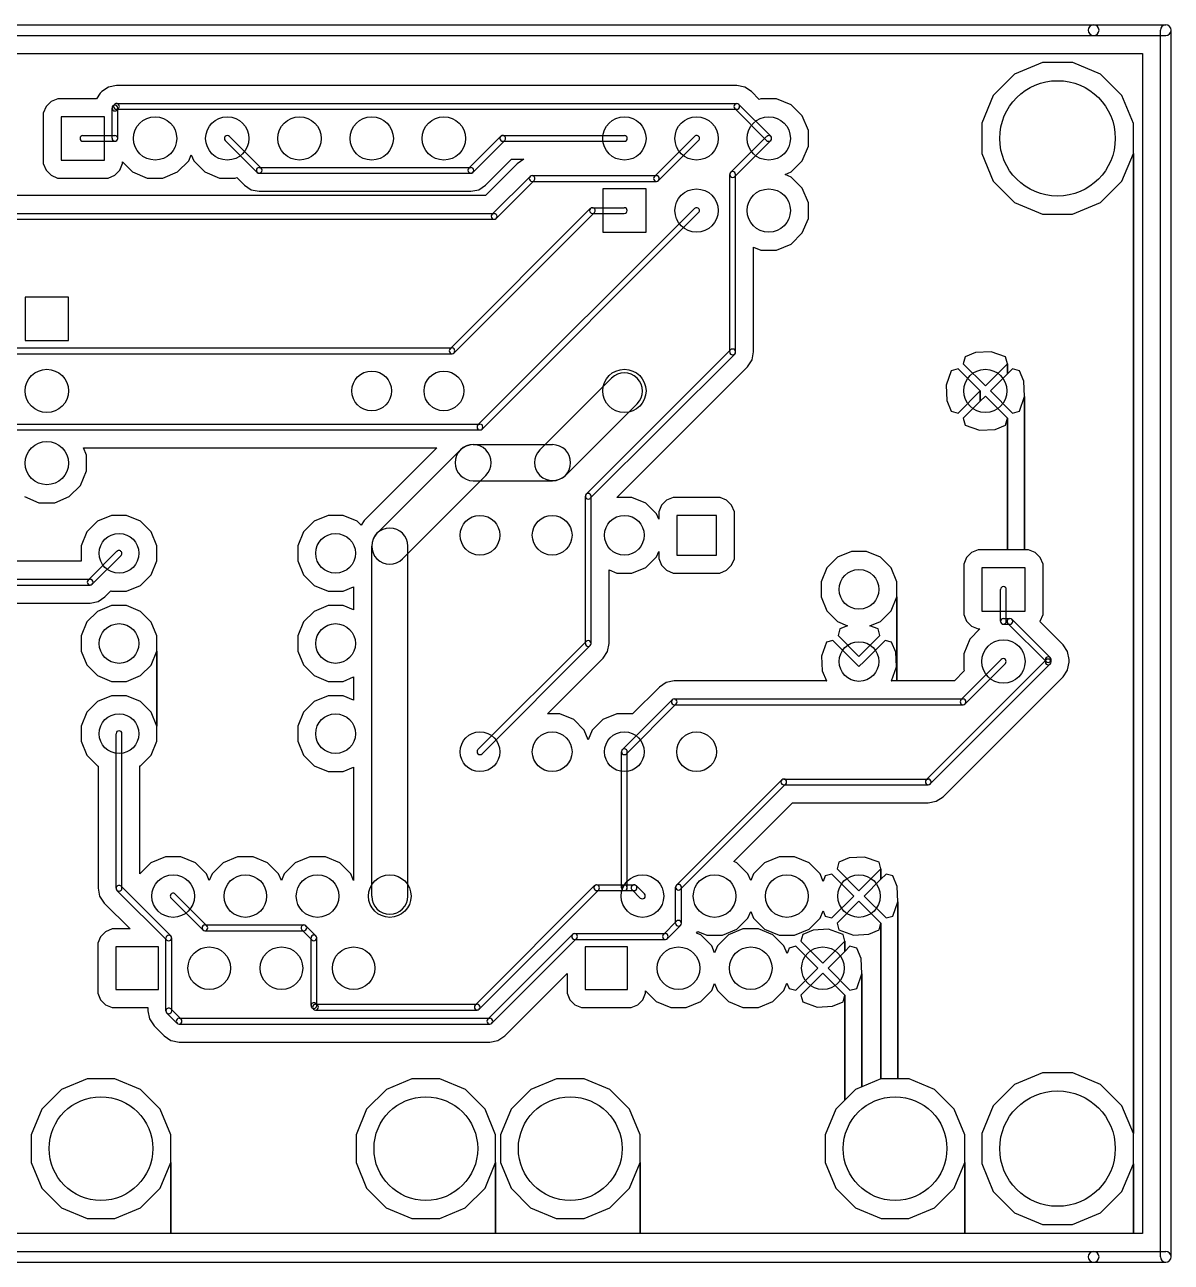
# Model space of a CAD drawing. Extents: x 9925 to 76075, y 35595 to 52745.
# Drawn here: x 60194 to 76075, y 35595 to 52745 of the extents above; entities that cross this region are included whole.
import ezdxf

# ---------------------------------------------------------------- set-up
doc = ezdxf.new("R2010")
doc.units = 0
doc.layers.add('BLACK', color=1, linetype='CONTINUOUS')

msp = doc.modelspace()

# ---------------------------------------------------------------- linework, layer by layer
at = {"layer": 'BLACK'}
for p, q in [((10000, 52745), (75000, 52745)), ((75000, 52745), (76000, 52745)), ((75925, 35670), (75925, 52670)), ((76075, 35670), (76075, 52670)), ((10000, 52595), (75000, 52595)), ((75000, 52595), (76000, 52595)), ((48235, 52345), (75000, 52345)), ((48235, 52345), (75000, 52345)), ((75000, 52345), (75675, 52345)), ((75000, 52345), (75675, 52345)), ((75675, 52345), (75675, 35995)), ((75675, 52345), (75675, 35995)), ((74292, 52220), (73906, 52060)), ((74292, 52220), (73906, 52060)), ((74710, 52220), (74292, 52220)), ((74710, 52220), (74292, 52220)), ((75095, 52060), (74710, 52220)), ((75095, 52060), (74710, 52220)), ((73906, 52060), (73610, 51765)), ((73906, 52060), (73610, 51765)), ((75390, 51764), (75095, 52060)), ((75390, 51764), (75095, 52060)), ((61238, 51796), (61186, 51719)), ((61238, 51796), (61186, 51719)), ((61260, 51818), (61238, 51796)), ((61260, 51818), (61238, 51796)), ((61354, 51881), (61260, 51818)), ((61354, 51881), (61260, 51818)), ((61465, 51903), (61354, 51881)), ((61465, 51903), (61354, 51881)), ((70057, 51903), (61465, 51903)), ((70057, 51903), (61465, 51903)), ((70168, 51881), (70057, 51903)), ((70168, 51881), (70057, 51903)), ((70262, 51818), (70168, 51881)), ((70262, 51818), (70168, 51881)), ((70369, 51711), (70262, 51818)), ((70369, 51711), (70262, 51818)), ((60559, 51681), (60489, 51611)), ((60559, 51681), (60489, 51611)), ((60651, 51719), (60559, 51681)), ((60651, 51719), (60559, 51681)), ((61186, 51719), (60651, 51719)), ((61186, 51719), (60651, 51719)), ((61415, 51620), (61436, 51641)), ((61465, 51653), (70057, 51653)), ((70085, 51642), (70528, 51199)), ((70391, 51719), (70369, 51711)), ((70391, 51719), (70369, 51711)), ((70609, 51719), (70391, 51719)), ((70609, 51719), (70391, 51719)), ((70811, 51635), (70609, 51719)), ((70811, 51635), (70609, 51719)), ((70965, 51481), (70811, 51635)), ((70965, 51481), (70811, 51635)), ((73610, 51765), (73450, 51380)), ((73610, 51765), (73450, 51380)), ((75550, 51378), (75390, 51764)), ((75550, 51378), (75390, 51764)), ((60489, 51611), (60451, 51520)), ((60489, 51611), (60451, 51520)), ((60451, 51520), (60451, 51421)), ((60451, 51520), (60451, 51421)), ((60700, 51470), (60700, 50870)), ((61300, 51470), (60700, 51470)), ((61300, 50870), (61300, 51470)), ((61403, 51171), (61403, 51591)), ((61465, 51573), (70057, 51573)), ((61472, 51563), (61493, 51584)), ((61483, 51171), (61483, 51591)), ((70028, 51585), (70471, 51142)), ((71049, 51279), (70965, 51481)), ((71049, 51279), (70965, 51481)), ((60451, 51421), (60451, 50821)), ((60451, 51421), (60451, 50821)), ((71049, 51061), (71049, 51279)), ((71049, 51061), (71049, 51279)), ((73450, 51380), (73450, 50962)), ((73450, 51380), (73450, 50962)), ((75550, 50960), (75550, 51378)), ((75550, 50960), (75550, 51378)), ((61000, 51210), (61442, 51210)), ((61000, 51130), (61442, 51130)), ((62971, 51142), (63414, 50699)), ((63028, 51199), (63471, 50756)), ((66344, 50756), (66787, 51199)), ((66401, 50699), (66844, 51142)), ((66816, 51210), (68500, 51210)), ((66816, 51130), (68500, 51130)), ((68916, 50642), (69472, 51198)), ((68972, 50586), (69528, 51142)), ((70471, 51198), (69972, 50699)), ((70528, 51141), (70029, 50642)), ((62465, 50859), (62500, 50944)), ((62465, 50859), (62500, 50944)), ((62500, 50944), (62535, 50859)), ((62500, 50944), (62535, 50859)), ((70965, 50859), (71049, 51061)), ((70965, 50859), (71049, 51061)), ((73450, 50962), (73610, 50576)), ((73450, 50962), (73610, 50576)), ((75390, 50575), (75550, 50960)), ((75390, 50575), (75550, 50960)), ((75550, 37378), (75550, 50960)), ((75550, 50960), (75550, 37378)), ((75550, 37378), (75550, 50960)), ((75550, 50960), (75550, 37378)), ((60451, 50821), (60489, 50729)), ((60451, 50821), (60489, 50729)), ((60700, 50870), (61300, 50870)), ((61511, 50729), (61549, 50820)), ((61511, 50729), (61549, 50820)), ((61549, 50820), (61549, 50845)), ((61549, 50845), (61689, 50705)), ((61549, 50820), (61549, 50845)), ((61549, 50845), (61689, 50705)), ((62311, 50705), (62465, 50859)), ((62311, 50705), (62465, 50859)), ((62535, 50859), (62689, 50705)), ((62535, 50859), (62689, 50705)), ((63443, 50767), (66373, 50767)), ((67017, 50819), (66577, 50379)), ((67017, 50819), (66577, 50379)), ((66578, 50522), (66936, 50880)), ((66578, 50522), (66936, 50880)), ((66936, 50880), (67108, 50880)), ((66936, 50880), (67108, 50880)), ((67108, 50880), (67017, 50819)), ((67108, 50880), (67017, 50819)), ((70811, 50705), (70965, 50859)), ((70811, 50705), (70965, 50859)), ((60489, 50729), (60559, 50659)), ((60489, 50729), (60559, 50659)), ((60559, 50659), (60650, 50621)), ((60559, 50659), (60650, 50621)), ((60650, 50621), (60749, 50621)), ((60650, 50621), (60749, 50621)), ((60749, 50621), (61349, 50621)), ((60749, 50621), (61349, 50621)), ((61349, 50621), (61441, 50659)), ((61349, 50621), (61441, 50659)), ((61441, 50659), (61511, 50729)), ((61441, 50659), (61511, 50729)), ((61689, 50705), (61891, 50621)), ((61689, 50705), (61891, 50621)), ((61891, 50621), (62109, 50621)), ((61891, 50621), (62109, 50621)), ((62109, 50621), (62311, 50705)), ((62109, 50621), (62311, 50705)), ((62689, 50705), (62891, 50621)), ((62689, 50705), (62891, 50621)), ((62891, 50621), (63109, 50621)), ((62891, 50621), (63109, 50621)), ((63109, 50621), (63130, 50630)), ((63109, 50621), (63130, 50630)), ((63130, 50630), (63238, 50522)), ((63130, 50630), (63238, 50522)), ((63443, 50687), (66373, 50687)), ((66668, 50118), (67193, 50643)), ((67222, 50654), (68944, 50654)), ((69960, 48210), (69960, 50670)), ((70040, 48210), (70040, 50670)), ((70726, 50670), (70811, 50705)), ((70726, 50670), (70811, 50705)), ((70811, 50635), (70726, 50670)), ((70811, 50635), (70726, 50670)), ((70965, 50481), (70811, 50635)), ((70965, 50481), (70811, 50635)), ((63238, 50522), (63332, 50459)), ((63238, 50522), (63332, 50459)), ((63332, 50459), (63443, 50437)), ((63332, 50459), (63443, 50437)), ((63443, 50437), (66373, 50437)), ((63443, 50437), (66373, 50437)), ((66373, 50437), (66484, 50459)), ((66373, 50437), (66484, 50459)), ((66484, 50459), (66578, 50522)), ((66484, 50459), (66578, 50522)), ((66725, 50061), (67250, 50586)), ((67222, 50574), (68944, 50574)), ((68200, 50470), (68200, 49870)), ((68800, 50470), (68200, 50470)), ((68800, 49870), (68800, 50470)), ((71049, 50279), (70965, 50481)), ((71049, 50279), (70965, 50481)), ((73610, 50576), (73905, 50280)), ((73610, 50576), (73905, 50280)), ((75094, 50280), (75390, 50575)), ((75094, 50280), (75390, 50575)), ((66577, 50379), (59447, 50379)), ((66577, 50379), (59447, 50379)), ((71049, 50061), (71049, 50279)), ((71049, 50061), (71049, 50279)), ((73905, 50280), (74290, 50120)), ((73905, 50280), (74290, 50120)), ((74708, 50120), (75094, 50280)), ((74708, 50120), (75094, 50280)), ((57419, 50129), (66697, 50129)), ((66085, 48255), (68028, 50198)), ((66142, 48198), (68085, 50141)), ((66472, 47199), (69471, 50198)), ((66529, 47142), (69528, 50141)), ((68057, 50210), (68499, 50210)), ((68057, 50130), (68499, 50130)), ((74290, 50120), (74708, 50120)), ((74290, 50120), (74708, 50120)), ((57419, 50049), (66697, 50049)), ((70965, 49859), (71049, 50061)), ((70965, 49859), (71049, 50061)), ((68200, 49870), (68800, 49870)), ((70811, 49705), (70965, 49859)), ((70811, 49705), (70965, 49859)), ((70290, 48210), (70290, 49663)), ((70290, 49663), (70391, 49621)), ((70290, 48210), (70290, 49663)), ((70290, 49663), (70391, 49621)), ((70391, 49621), (70609, 49621)), ((70391, 49621), (70609, 49621)), ((70609, 49621), (70811, 49705)), ((70609, 49621), (70811, 49705)), ((60800, 48970), (60200, 48970)), ((60200, 48970), (60200, 48370)), ((60800, 48370), (60800, 48970)), ((60200, 48370), (60800, 48370)), ((58966, 48266), (66112, 48266)), ((69972, 48238), (67972, 46238)), ((70268, 48099), (70290, 48210)), ((70268, 48099), (70290, 48210)), ((73366, 48202), (73219, 48142)), ((73366, 48202), (73219, 48142)), ((73579, 48213), (73366, 48202)), ((73579, 48213), (73366, 48202)), ((73781, 48142), (73579, 48213)), ((73781, 48142), (73579, 48213)), ((58966, 48186), (66112, 48186)), ((70028, 48182), (68028, 46182)), ((70205, 48005), (70268, 48099)), ((70205, 48005), (70268, 48099)), ((73219, 48142), (73192, 48048)), ((73219, 48142), (73192, 48048)), ((73192, 48048), (73500, 47741)), ((73192, 48048), (73500, 47741)), ((73500, 47741), (73808, 48048)), ((73500, 47741), (73808, 48048)), ((73808, 48048), (73781, 48142)), ((73808, 48048), (73781, 48142)), ((73808, 47908), (73808, 48048)), ((73808, 48048), (73808, 47908)), ((73808, 47908), (73808, 48048)), ((73808, 48048), (73808, 47908)), ((68394, 46195), (70205, 48005)), ((68394, 46195), (70205, 48005)), ((73028, 47951), (72957, 47749)), ((73028, 47951), (72957, 47749)), ((73122, 47978), (73028, 47951)), ((73122, 47978), (73028, 47951)), ((73429, 47670), (73122, 47978)), ((73429, 47670), (73122, 47978)), ((73808, 47908), (73571, 47670)), ((73808, 47908), (73571, 47670)), ((73878, 47978), (73808, 47908)), ((73878, 47978), (73808, 47908)), ((73972, 47951), (73878, 47978)), ((73972, 47951), (73878, 47978)), ((74032, 47804), (73972, 47951)), ((74032, 47804), (73972, 47951)), ((68323, 47846), (67330, 46853)), ((72957, 47749), (72968, 47536)), ((72957, 47749), (72968, 47536)), ((74043, 47591), (74032, 47804)), ((74043, 47591), (74032, 47804)), ((72968, 47536), (73028, 47389)), ((72968, 47536), (73028, 47389)), ((73122, 47362), (73429, 47670)), ((73122, 47362), (73429, 47670)), ((73429, 47529), (73192, 47292)), ((73429, 47529), (73192, 47292)), ((73429, 47529), (73429, 47670)), ((73429, 47670), (73429, 47529)), ((73429, 47529), (73429, 47670)), ((73429, 47670), (73429, 47529)), ((73500, 47599), (73429, 47529)), ((73500, 47599), (73429, 47529)), ((73808, 47292), (73500, 47599)), ((73808, 47292), (73500, 47599)), ((73571, 47670), (73878, 47362)), ((73571, 47670), (73878, 47362)), ((73972, 47389), (74043, 47591)), ((73972, 47389), (74043, 47591)), ((74043, 45469), (74043, 47591)), ((74043, 47591), (74043, 45469)), ((74043, 45469), (74043, 47591)), ((74043, 47591), (74043, 45469)), ((68676, 47493), (67683, 46500)), ((73028, 47389), (73122, 47362)), ((73028, 47389), (73122, 47362)), ((73878, 47362), (73972, 47389)), ((73878, 47362), (73972, 47389)), ((58910, 47210), (66500, 47210)), ((73192, 47292), (73219, 47198)), ((73192, 47292), (73219, 47198)), ((73219, 47198), (73421, 47127)), ((73219, 47198), (73421, 47127)), ((73634, 47138), (73781, 47198)), ((73634, 47138), (73781, 47198)), ((73781, 47198), (73808, 47292)), ((73781, 47198), (73808, 47292)), ((73808, 45469), (73808, 47292)), ((73808, 47292), (73808, 45469)), ((73808, 45469), (73808, 47292)), ((73808, 47292), (73808, 45469)), ((58910, 47130), (66500, 47130)), ((73421, 47127), (73634, 47138)), ((73421, 47127), (73634, 47138)), ((61049, 46779), (61007, 46880)), ((61007, 46880), (65902, 46880)), ((61049, 46779), (61007, 46880)), ((61007, 46880), (65902, 46880)), ((65902, 46880), (64896, 45874)), ((65902, 46880), (64896, 45874)), ((66229, 46852), (65074, 45697)), ((66406, 46926), (67506, 46926)), ((61049, 46561), (61049, 46779)), ((61049, 46561), (61049, 46779)), ((60965, 46359), (61049, 46561)), ((60965, 46359), (61049, 46561)), ((66582, 46499), (65427, 45344)), ((60811, 46205), (60965, 46359)), ((60811, 46205), (60965, 46359)), ((66406, 46426), (67506, 46426)), ((60189, 46205), (60391, 46121)), ((60189, 46205), (60391, 46121)), ((60609, 46121), (60811, 46205)), ((60609, 46121), (60811, 46205)), ((67960, 44170), (67960, 46210)), ((68040, 44170), (68040, 46210)), ((68396, 46195), (68394, 46195)), ((68396, 46195), (68394, 46195)), ((68605, 46195), (68396, 46195)), ((68605, 46195), (68396, 46195)), ((68798, 46115), (68605, 46195)), ((68798, 46115), (68605, 46195)), ((69084, 46156), (69014, 46086)), ((69084, 46156), (69014, 46086)), ((69176, 46194), (69084, 46156)), ((69176, 46194), (69084, 46156)), ((69726, 46194), (69176, 46194)), ((69726, 46194), (69176, 46194)), ((69825, 46194), (69726, 46194)), ((69825, 46194), (69726, 46194)), ((69916, 46156), (69825, 46194)), ((69916, 46156), (69825, 46194)), ((69986, 46086), (69916, 46156)), ((69986, 46086), (69916, 46156)), ((60391, 46121), (60609, 46121)), ((60391, 46121), (60609, 46121)), ((68945, 45967), (68798, 46115)), ((68945, 45967), (68798, 46115)), ((68976, 45893), (68945, 45967)), ((68976, 45893), (68945, 45967)), ((69014, 46086), (68976, 45995)), ((69014, 46086), (68976, 45995)), ((68976, 45995), (68976, 45896)), ((68976, 45995), (68976, 45896)), ((70024, 45994), (69986, 46086)), ((70024, 45994), (69986, 46086)), ((70024, 45444), (70024, 45994)), ((70024, 45444), (70024, 45994)), ((61203, 45865), (61055, 45718)), ((61203, 45865), (61055, 45718)), ((61396, 45945), (61203, 45865)), ((61396, 45945), (61203, 45865)), ((61605, 45945), (61396, 45945)), ((61605, 45945), (61396, 45945)), ((61798, 45865), (61605, 45945)), ((61798, 45865), (61605, 45945)), ((61945, 45717), (61798, 45865)), ((61945, 45717), (61798, 45865)), ((64203, 45865), (64055, 45718)), ((64203, 45865), (64055, 45718)), ((64396, 45945), (64203, 45865)), ((64396, 45945), (64203, 45865)), ((64605, 45945), (64396, 45945)), ((64605, 45945), (64396, 45945)), ((64798, 45865), (64605, 45945)), ((64798, 45865), (64605, 45945)), ((64853, 45810), (64798, 45865)), ((64853, 45810), (64798, 45865)), ((64896, 45874), (64853, 45810)), ((64896, 45874), (64853, 45810)), ((68976, 45896), (68976, 45893)), ((68976, 45896), (68976, 45893)), ((69775, 45945), (69225, 45945)), ((69225, 45945), (69225, 45395)), ((69775, 45395), (69775, 45945)), ((61055, 45718), (60975, 45525)), ((61055, 45718), (60975, 45525)), ((62025, 45524), (61945, 45717)), ((62025, 45524), (61945, 45717)), ((64055, 45718), (63975, 45525)), ((64055, 45718), (63975, 45525)), ((60975, 45525), (60975, 45316)), ((60975, 45525), (60975, 45316)), ((61072, 45049), (61471, 45448)), ((62025, 45315), (62025, 45524)), ((62025, 45315), (62025, 45524)), ((63975, 45525), (63975, 45316)), ((63975, 45525), (63975, 45316)), ((65000, 40670), (65000, 45520)), ((65500, 40670), (65500, 45520)), ((73401, 45469), (73309, 45431)), ((73401, 45469), (73309, 45431)), ((73808, 45469), (73401, 45469)), ((73808, 45469), (73401, 45469)), ((74001, 45469), (73808, 45469)), ((74001, 45469), (73808, 45469)), ((74043, 45469), (74001, 45469)), ((74043, 45469), (74001, 45469)), ((74100, 45469), (74043, 45469)), ((74100, 45469), (74043, 45469)), ((74191, 45431), (74100, 45469)), ((74191, 45431), (74100, 45469)), ((60977, 45310), (59573, 45310)), ((60977, 45310), (59573, 45310)), ((60975, 45316), (60977, 45310)), ((60975, 45316), (60977, 45310)), ((61129, 44992), (61528, 45391)), ((61945, 45122), (62025, 45315)), ((61945, 45122), (62025, 45315)), ((63975, 45316), (64055, 45123)), ((63975, 45316), (64055, 45123)), ((68797, 45225), (68945, 45372)), ((68797, 45225), (68945, 45372)), ((68945, 45372), (68976, 45447)), ((68945, 45372), (68976, 45447)), ((68976, 45447), (68976, 45346)), ((68976, 45447), (68976, 45346)), ((68976, 45346), (69014, 45254)), ((68976, 45346), (69014, 45254)), ((69225, 45395), (69775, 45395)), ((69986, 45254), (70024, 45345)), ((69986, 45254), (70024, 45345)), ((70024, 45345), (70024, 45444)), ((70024, 45345), (70024, 45444)), ((71453, 45365), (71305, 45218)), ((71453, 45365), (71305, 45218)), ((71646, 45445), (71453, 45365)), ((71646, 45445), (71453, 45365)), ((71855, 45445), (71646, 45445)), ((71855, 45445), (71646, 45445)), ((72048, 45365), (71855, 45445)), ((72048, 45365), (71855, 45445)), ((72195, 45217), (72048, 45365)), ((72195, 45217), (72048, 45365)), ((73239, 45361), (73201, 45270)), ((73239, 45361), (73201, 45270)), ((73309, 45431), (73239, 45361)), ((73309, 45431), (73239, 45361)), ((74261, 45361), (74191, 45431)), ((74261, 45361), (74191, 45431)), ((74299, 45269), (74261, 45361)), ((74299, 45269), (74261, 45361)), ((61797, 44975), (61945, 45122)), ((61797, 44975), (61945, 45122)), ((64055, 45123), (64202, 44975)), ((64055, 45123), (64202, 44975)), ((68290, 44170), (68290, 45189)), ((68290, 45189), (68395, 45145)), ((68290, 44170), (68290, 45189)), ((68290, 45189), (68395, 45145)), ((68395, 45145), (68604, 45145)), ((68395, 45145), (68604, 45145)), ((68604, 45145), (68797, 45225)), ((68604, 45145), (68797, 45225)), ((69014, 45254), (69084, 45184)), ((69014, 45254), (69084, 45184)), ((69084, 45184), (69175, 45146)), ((69084, 45184), (69175, 45146)), ((69175, 45146), (69274, 45146)), ((69175, 45146), (69274, 45146)), ((69274, 45146), (69824, 45146)), ((69274, 45146), (69824, 45146)), ((69824, 45146), (69916, 45184)), ((69824, 45146), (69916, 45184)), ((69916, 45184), (69986, 45254)), ((69916, 45184), (69986, 45254)), ((71305, 45218), (71225, 45025)), ((71305, 45218), (71225, 45025)), ((72275, 45024), (72195, 45217)), ((72275, 45024), (72195, 45217)), ((73201, 45270), (73201, 45171)), ((73201, 45270), (73201, 45171)), ((73201, 45171), (73201, 44571)), ((73201, 45171), (73201, 44571)), ((74050, 45220), (73450, 45220)), ((73450, 45220), (73450, 44620)), ((74050, 44620), (74050, 45220)), ((74299, 44669), (74299, 45269)), ((74299, 44669), (74299, 45269)), ((59454, 45060), (61100, 45060)), ((59454, 44980), (61100, 44980)), ((61604, 44895), (61797, 44975)), ((61604, 44895), (61797, 44975)), ((64202, 44975), (64395, 44895)), ((64202, 44975), (64395, 44895)), ((64604, 44895), (64750, 44956)), ((64604, 44895), (64750, 44956)), ((64750, 44956), (64750, 44635)), ((64750, 44956), (64750, 44635)), ((71225, 45025), (71225, 44816)), ((71225, 45025), (71225, 44816)), ((72275, 44815), (72275, 45024)), ((72275, 44815), (72275, 45024)), ((61211, 44752), (61305, 44815)), ((61211, 44752), (61305, 44815)), ((61305, 44815), (61388, 44898)), ((61305, 44815), (61388, 44898)), ((61388, 44898), (61395, 44895)), ((61388, 44898), (61395, 44895)), ((61395, 44895), (61604, 44895)), ((61395, 44895), (61604, 44895)), ((64395, 44895), (64604, 44895)), ((64395, 44895), (64604, 44895)), ((71225, 44816), (71305, 44623)), ((71225, 44816), (71305, 44623)), ((72195, 44622), (72275, 44815)), ((72195, 44622), (72275, 44815)), ((72275, 43651), (72275, 44815)), ((72275, 44815), (72275, 43651)), ((72275, 43651), (72275, 44815)), ((72275, 44815), (72275, 43651)), ((73710, 44478), (73710, 44920)), ((73790, 44478), (73790, 44920)), ((59744, 44730), (61100, 44730)), ((59744, 44730), (61100, 44730)), ((61203, 44615), (61055, 44468)), ((61203, 44615), (61055, 44468)), ((61100, 44730), (61211, 44752)), ((61100, 44730), (61211, 44752)), ((61396, 44695), (61203, 44615)), ((61396, 44695), (61203, 44615)), ((61605, 44695), (61396, 44695)), ((61605, 44695), (61396, 44695)), ((61798, 44615), (61605, 44695)), ((61798, 44615), (61605, 44695)), ((61945, 44467), (61798, 44615)), ((61945, 44467), (61798, 44615)), ((64203, 44615), (64055, 44468)), ((64203, 44615), (64055, 44468)), ((64396, 44695), (64203, 44615)), ((64396, 44695), (64203, 44615)), ((64605, 44695), (64396, 44695)), ((64605, 44695), (64396, 44695)), ((64750, 44635), (64605, 44695)), ((64750, 44635), (64605, 44695)), ((71305, 44623), (71452, 44475)), ((71305, 44623), (71452, 44475)), ((72047, 44475), (72195, 44622)), ((72047, 44475), (72195, 44622)), ((73450, 44620), (74050, 44620)), ((74299, 44570), (74299, 44669)), ((74299, 44570), (74299, 44669)), ((61055, 44468), (60975, 44275)), ((61055, 44468), (60975, 44275)), ((62025, 44274), (61945, 44467)), ((62025, 44274), (61945, 44467)), ((64055, 44468), (63975, 44275)), ((64055, 44468), (63975, 44275)), ((71452, 44475), (71592, 44417)), ((71452, 44475), (71592, 44417)), ((71898, 44414), (72047, 44475)), ((71898, 44414), (72047, 44475)), ((73201, 44571), (73239, 44479)), ((73201, 44571), (73239, 44479)), ((73239, 44479), (73309, 44409)), ((73239, 44479), (73309, 44409)), ((73750, 44517), (73840, 44517)), ((73750, 44437), (73840, 44437)), ((73813, 44449), (74343, 43919)), ((73869, 44505), (74399, 43975)), ((74255, 44473), (74261, 44479)), ((74255, 44473), (74261, 44479)), ((74576, 44152), (74255, 44473)), ((74576, 44152), (74255, 44473)), ((74261, 44479), (74299, 44570)), ((74261, 44479), (74299, 44570)), ((60975, 44275), (60975, 44066)), ((60975, 44275), (60975, 44066)), ((62025, 44065), (62025, 44274)), ((62025, 44065), (62025, 44274)), ((63975, 44275), (63975, 44066)), ((63975, 44275), (63975, 44066)), ((71483, 44372), (71460, 44281)), ((71483, 44372), (71460, 44281)), ((71460, 44281), (71750, 43991)), ((71460, 44281), (71750, 43991)), ((71592, 44417), (71483, 44372)), ((71592, 44417), (71483, 44372)), ((71750, 43991), (72040, 44281)), ((71750, 43991), (72040, 44281)), ((72017, 44372), (71898, 44414)), ((72017, 44372), (71898, 44414)), ((72040, 44281), (72017, 44372)), ((72040, 44281), (72017, 44372)), ((73425, 44371), (73285, 44231)), ((73425, 44371), (73285, 44231)), ((73309, 44409), (73400, 44371)), ((73309, 44409), (73400, 44371)), ((73400, 44371), (73425, 44371)), ((73400, 44371), (73425, 44371)), ((67971, 44198), (66472, 42699)), ((68028, 44141), (66529, 42642)), ((68268, 44059), (68290, 44170)), ((68268, 44059), (68290, 44170)), ((71298, 44187), (71231, 43994)), ((71298, 44187), (71231, 43994)), ((71389, 44210), (71298, 44187)), ((71389, 44210), (71298, 44187)), ((71644, 43955), (71389, 44210)), ((71644, 43955), (71389, 44210)), ((72111, 44210), (71856, 43955)), ((72111, 44210), (71856, 43955)), ((72202, 44187), (72111, 44210)), ((72202, 44187), (72111, 44210)), ((72258, 44050), (72202, 44187)), ((72258, 44050), (72202, 44187)), ((73285, 44231), (73201, 44029)), ((73285, 44231), (73201, 44029)), ((74577, 44151), (74576, 44152)), ((74577, 44151), (74576, 44152)), ((74639, 44058), (74577, 44151)), ((74639, 44058), (74577, 44151)), ((60975, 44066), (61055, 43873)), ((60975, 44066), (61055, 43873)), ((61945, 43872), (62025, 44065)), ((61945, 43872), (62025, 44065)), ((62025, 43024), (62025, 44065)), ((62025, 44065), (62025, 43024)), ((62025, 43024), (62025, 44065)), ((62025, 44065), (62025, 43024)), ((63975, 44066), (64055, 43873)), ((63975, 44066), (64055, 43873)), ((67435, 43195), (68205, 43965)), ((67435, 43195), (68205, 43965)), ((68205, 43965), (68268, 44059)), ((68205, 43965), (68268, 44059)), ((71231, 43994), (71242, 43790)), ((71231, 43994), (71242, 43790)), ((71679, 43920), (71644, 43955)), ((71679, 43920), (71644, 43955)), ((71750, 43849), (71679, 43920)), ((71750, 43849), (71679, 43920)), ((71821, 43920), (71750, 43849)), ((71821, 43920), (71750, 43849)), ((71856, 43955), (71821, 43920)), ((71856, 43955), (71821, 43920)), ((72269, 43846), (72258, 44050)), ((72269, 43846), (72258, 44050)), ((74343, 43942), (72681, 42280)), ((73721, 43949), (73162, 43390)), ((73201, 44029), (73201, 43811)), ((73201, 44029), (73201, 43811)), ((74332, 43914), (74332, 43946)), ((74412, 43914), (74412, 43946)), ((74640, 44057), (74639, 44058)), ((74640, 44057), (74639, 44058)), ((74661, 43947), (74640, 44057)), ((74661, 43947), (74640, 44057)), ((74640, 43803), (74661, 43913)), ((74640, 43803), (74661, 43913)), ((74662, 43946), (74661, 43947)), ((74662, 43946), (74661, 43947)), ((74661, 43913), (74662, 43914)), ((74661, 43913), (74662, 43914)), ((74662, 43914), (74662, 43946)), ((74662, 43914), (74662, 43946)), ((61055, 43873), (61202, 43725)), ((61055, 43873), (61202, 43725)), ((61797, 43725), (61945, 43872)), ((61797, 43725), (61945, 43872)), ((64055, 43873), (64202, 43725)), ((64055, 43873), (64202, 43725)), ((71242, 43790), (71298, 43653)), ((71242, 43790), (71298, 43653)), ((72202, 43653), (72269, 43846)), ((72202, 43653), (72269, 43846)), ((74399, 43886), (72737, 42224)), ((73209, 43790), (73071, 43651)), ((73209, 43790), (73071, 43651)), ((73201, 43811), (73209, 43790)), ((73201, 43811), (73209, 43790)), ((73778, 43892), (73219, 43333)), ((74577, 43709), (74639, 43802)), ((74577, 43709), (74639, 43802)), ((74639, 43802), (74640, 43803)), ((74639, 43802), (74640, 43803)), ((61202, 43725), (61395, 43645)), ((61202, 43725), (61395, 43645)), ((61395, 43645), (61604, 43645)), ((61395, 43645), (61604, 43645)), ((61604, 43645), (61797, 43725)), ((61604, 43645), (61797, 43725)), ((64202, 43725), (64395, 43645)), ((64202, 43725), (64395, 43645)), ((64395, 43645), (64604, 43645)), ((64395, 43645), (64604, 43645)), ((64604, 43645), (64750, 43706)), ((64604, 43645), (64750, 43706)), ((64750, 43706), (64750, 43385)), ((64750, 43706), (64750, 43385)), ((68986, 43566), (68612, 43193)), ((68986, 43566), (68612, 43193)), ((69080, 43629), (68986, 43566)), ((69080, 43629), (68986, 43566)), ((69191, 43651), (69080, 43629)), ((69191, 43651), (69080, 43629)), ((71305, 43651), (69191, 43651)), ((71305, 43651), (69191, 43651)), ((71298, 43653), (71305, 43651)), ((71298, 43653), (71305, 43651)), ((72194, 43651), (72202, 43653)), ((72194, 43651), (72202, 43653)), ((72275, 43651), (72194, 43651)), ((72275, 43651), (72194, 43651)), ((73071, 43651), (72275, 43651)), ((73071, 43651), (72275, 43651)), ((72914, 42046), (74576, 43708)), ((72914, 42046), (74576, 43708)), ((74576, 43708), (74576, 43709)), ((74576, 43709), (74577, 43709)), ((74576, 43708), (74576, 43709)), ((74576, 43709), (74577, 43709)), ((61396, 43445), (61203, 43365)), ((61396, 43445), (61203, 43365)), ((61605, 43445), (61396, 43445)), ((61605, 43445), (61396, 43445)), ((61798, 43365), (61605, 43445)), ((61798, 43365), (61605, 43445)), ((64396, 43445), (64203, 43365)), ((64396, 43445), (64203, 43365)), ((64605, 43445), (64396, 43445)), ((64605, 43445), (64396, 43445)), ((64750, 43385), (64605, 43445)), ((64750, 43385), (64605, 43445)), ((69191, 43401), (73191, 43401)), ((61055, 43218), (60975, 43025)), ((61055, 43218), (60975, 43025)), ((61203, 43365), (61055, 43218)), ((61203, 43365), (61055, 43218)), ((61945, 43217), (61798, 43365)), ((61945, 43217), (61798, 43365)), ((64055, 43218), (63975, 43025)), ((64055, 43218), (63975, 43025)), ((64203, 43365), (64055, 43218)), ((64203, 43365), (64055, 43218)), ((69162, 43389), (68472, 42699)), ((69218, 43333), (68528, 42643)), ((69191, 43321), (73191, 43321)), ((62025, 43024), (61945, 43217)), ((62025, 43024), (61945, 43217)), ((67605, 43195), (67435, 43195)), ((67605, 43195), (67435, 43195)), ((67798, 43115), (67605, 43195)), ((67798, 43115), (67605, 43195)), ((67945, 42967), (67798, 43115)), ((67945, 42967), (67798, 43115)), ((68203, 43115), (68055, 42968)), ((68203, 43115), (68055, 42968)), ((68396, 43195), (68203, 43115)), ((68396, 43195), (68203, 43115)), ((68605, 43195), (68396, 43195)), ((68605, 43195), (68396, 43195)), ((68612, 43193), (68605, 43195)), ((68612, 43193), (68605, 43195)), ((60975, 43025), (60975, 42816)), ((60975, 43025), (60975, 42816)), ((61460, 40778), (61460, 42920)), ((61540, 40778), (61540, 42920)), ((62025, 42815), (62025, 43024)), ((62025, 42815), (62025, 43024)), ((63975, 43025), (63975, 42816)), ((63975, 43025), (63975, 42816)), ((67999, 42835), (67945, 42967)), ((67999, 42835), (67945, 42967)), ((68055, 42968), (67999, 42835)), ((68055, 42968), (67999, 42835)), ((60975, 42816), (61055, 42623)), ((60975, 42816), (61055, 42623)), ((61945, 42622), (62025, 42815)), ((61945, 42622), (62025, 42815)), ((63975, 42816), (64055, 42623)), ((63975, 42816), (64055, 42623)), ((61055, 42623), (61202, 42475)), ((61055, 42623), (61202, 42475)), ((61797, 42475), (61945, 42622)), ((61797, 42475), (61945, 42622)), ((64055, 42623), (64202, 42475)), ((64055, 42623), (64202, 42475)), ((68460, 40786), (68460, 42670)), ((68540, 40786), (68540, 42670)), ((61202, 42475), (61210, 42472)), ((61202, 42475), (61210, 42472)), ((61210, 42472), (61210, 40778)), ((61210, 42472), (61210, 40778)), ((61790, 42473), (61797, 42475)), ((61790, 42473), (61797, 42475)), ((61790, 40979), (61790, 42473)), ((61790, 40979), (61790, 42473)), ((64202, 42475), (64395, 42395)), ((64202, 42475), (64395, 42395)), ((64395, 42395), (64604, 42395)), ((64395, 42395), (64604, 42395)), ((64604, 42395), (64750, 42456)), ((64604, 42395), (64750, 42456)), ((64750, 42456), (64750, 40885)), ((64750, 42456), (64750, 40885)), ((70680, 42279), (69222, 40821)), ((70736, 42223), (69278, 40765)), ((70709, 42291), (72709, 42291)), ((70709, 42211), (72709, 42211)), ((72820, 41983), (72914, 42046)), ((72820, 41983), (72914, 42046)), ((70016, 41149), (70829, 41961)), ((70016, 41149), (70829, 41961)), ((70829, 41961), (72709, 41961)), ((70829, 41961), (72709, 41961)), ((72709, 41961), (72820, 41983)), ((72709, 41961), (72820, 41983)), ((62142, 41214), (61942, 41131)), ((62142, 41214), (61942, 41131)), ((62358, 41214), (62142, 41214)), ((62358, 41214), (62142, 41214)), ((62558, 41131), (62358, 41214)), ((62558, 41131), (62358, 41214)), ((63142, 41214), (62942, 41131)), ((63142, 41214), (62942, 41131)), ((63358, 41214), (63142, 41214)), ((63358, 41214), (63142, 41214)), ((63558, 41131), (63358, 41214)), ((63558, 41131), (63358, 41214)), ((64142, 41214), (63942, 41131)), ((64142, 41214), (63942, 41131)), ((64358, 41214), (64142, 41214)), ((64358, 41214), (64142, 41214)), ((64558, 41131), (64358, 41214)), ((64558, 41131), (64358, 41214)), ((70642, 41214), (70442, 41131)), ((70642, 41214), (70442, 41131)), ((70858, 41214), (70642, 41214)), ((70858, 41214), (70642, 41214)), ((71058, 41131), (70858, 41214)), ((71058, 41131), (70858, 41214)), ((71616, 41198), (71471, 41138)), ((71616, 41198), (71471, 41138)), ((71828, 41210), (71616, 41198)), ((71828, 41210), (71616, 41198)), ((72029, 41138), (71828, 41210)), ((72029, 41138), (71828, 41210)), ((61942, 41131), (61790, 40979)), ((61942, 41131), (61790, 40979)), ((62711, 40978), (62558, 41131)), ((62711, 40978), (62558, 41131)), ((62942, 41131), (62789, 40978)), ((62942, 41131), (62789, 40978)), ((63711, 40978), (63558, 41131)), ((63711, 40978), (63558, 41131)), ((63942, 41131), (63789, 40978)), ((63942, 41131), (63789, 40978)), ((64711, 40978), (64558, 41131)), ((64711, 40978), (64558, 41131)), ((70058, 41131), (70016, 41149)), ((70058, 41131), (70016, 41149)), ((70211, 40978), (70058, 41131)), ((70211, 40978), (70058, 41131)), ((70442, 41131), (70289, 40978)), ((70442, 41131), (70289, 40978)), ((71211, 40978), (71058, 41131)), ((71211, 40978), (71058, 41131)), ((71471, 41138), (71446, 41045)), ((71471, 41138), (71446, 41045)), ((71446, 41045), (71750, 40741)), ((71446, 41045), (71750, 40741)), ((71750, 40741), (72054, 41045)), ((71750, 40741), (72054, 41045)), ((72054, 41045), (72029, 41138)), ((72054, 41045), (72029, 41138)), ((72054, 40903), (72054, 41045)), ((72054, 41045), (72054, 40903)), ((72054, 40903), (72054, 41045)), ((72054, 41045), (72054, 40903)), ((62750, 40885), (62711, 40978)), ((62750, 40885), (62711, 40978)), ((62789, 40978), (62750, 40885)), ((62789, 40978), (62750, 40885)), ((63750, 40885), (63711, 40978)), ((63750, 40885), (63711, 40978)), ((63789, 40978), (63750, 40885)), ((63789, 40978), (63750, 40885)), ((64750, 40885), (64711, 40978)), ((64750, 40885), (64711, 40978)), ((68117, 40825), (68499, 40825)), ((68500, 40825), (68634, 40825)), ((70250, 40885), (70211, 40978)), ((70250, 40885), (70211, 40978)), ((70289, 40978), (70250, 40885)), ((70289, 40978), (70250, 40885)), ((71254, 40873), (71211, 40978)), ((71254, 40873), (71211, 40978)), ((71282, 40949), (71254, 40873)), ((71282, 40949), (71254, 40873)), ((71375, 40974), (71282, 40949)), ((71375, 40974), (71282, 40949)), ((71679, 40670), (71375, 40974)), ((71679, 40670), (71375, 40974)), ((72054, 40903), (71821, 40670)), ((72054, 40903), (71821, 40670)), ((72125, 40974), (72054, 40903)), ((72125, 40974), (72054, 40903)), ((72218, 40949), (72125, 40974)), ((72218, 40949), (72125, 40974)), ((72278, 40804), (72218, 40949)), ((72278, 40804), (72218, 40949)), ((61210, 40778), (61232, 40667)), ((61210, 40778), (61232, 40667)), ((61232, 40667), (61295, 40573)), ((61232, 40667), (61295, 40573)), ((62161, 40060), (61472, 40749)), ((62218, 40117), (61529, 40806)), ((62718, 40258), (62278, 40698)), ((68088, 40814), (66433, 39159)), ((68145, 40757), (66490, 39102)), ((68117, 40745), (68499, 40745)), ((68500, 40745), (68634, 40745)), ((68721, 40642), (68606, 40757)), ((68778, 40699), (68663, 40814)), ((69210, 40292), (69210, 40792)), ((69290, 40292), (69290, 40792)), ((71375, 40366), (71679, 40670)), ((71375, 40366), (71679, 40670)), ((71821, 40670), (72125, 40366)), ((71821, 40670), (72125, 40366)), ((72290, 40592), (72278, 40804)), ((72290, 40592), (72278, 40804)), ((61295, 40573), (61654, 40214)), ((61295, 40573), (61654, 40214)), ((62662, 40202), (62222, 40642)), ((71750, 40599), (71446, 40295)), ((71750, 40599), (71446, 40295)), ((72054, 40295), (71750, 40599)), ((72054, 40295), (71750, 40599)), ((72218, 40391), (72290, 40592)), ((72218, 40391), (72290, 40592)), ((72290, 38137), (72290, 40592)), ((72290, 40592), (72290, 38137)), ((72290, 38137), (72290, 40592)), ((72290, 40592), (72290, 38137)), ((69221, 40320), (69040, 40139)), ((70058, 40209), (70211, 40362)), ((70058, 40209), (70211, 40362)), ((70211, 40362), (70250, 40456)), ((70211, 40362), (70250, 40456)), ((70250, 40456), (70289, 40362)), ((70250, 40456), (70289, 40362)), ((70289, 40362), (70442, 40209)), ((70289, 40362), (70442, 40209)), ((71058, 40209), (71211, 40362)), ((71058, 40209), (71211, 40362)), ((71211, 40362), (71252, 40463)), ((71211, 40362), (71252, 40463)), ((71252, 40463), (71282, 40391)), ((71252, 40463), (71282, 40391)), ((71282, 40391), (71375, 40366)), ((71282, 40391), (71375, 40366)), ((72125, 40366), (72218, 40391)), ((72125, 40366), (72218, 40391)), ((61314, 40176), (61244, 40106)), ((61314, 40176), (61244, 40106)), ((61406, 40214), (61314, 40176)), ((61406, 40214), (61314, 40176)), ((61654, 40214), (61406, 40214)), ((61654, 40214), (61406, 40214)), ((62690, 40270), (64060, 40270)), ((62690, 40190), (64060, 40190)), ((64171, 40062), (64032, 40201)), ((64228, 40119), (64089, 40258)), ((67783, 40138), (66609, 38964)), ((67811, 40150), (69067, 40150)), ((69278, 40263), (69097, 40082)), ((69500, 40155), (69516, 40179)), ((69500, 40155), (69516, 40179)), ((69558, 40131), (69500, 40155)), ((69558, 40131), (69500, 40155)), ((69516, 40179), (69642, 40126)), ((69516, 40179), (69642, 40126)), ((69711, 39978), (69558, 40131)), ((69711, 39978), (69558, 40131)), ((69942, 40131), (69789, 39978)), ((69942, 40131), (69789, 39978)), ((69858, 40126), (70058, 40209)), ((69858, 40126), (70058, 40209)), ((70142, 40214), (69942, 40131)), ((70142, 40214), (69942, 40131)), ((70358, 40214), (70142, 40214)), ((70358, 40214), (70142, 40214)), ((70558, 40131), (70358, 40214)), ((70558, 40131), (70358, 40214)), ((70442, 40209), (70642, 40126)), ((70442, 40209), (70642, 40126)), ((70711, 39978), (70558, 40131)), ((70711, 39978), (70558, 40131)), ((70858, 40126), (71058, 40209)), ((70858, 40126), (71058, 40209)), ((70971, 40138), (70946, 40045)), ((70971, 40138), (70946, 40045)), ((71116, 40198), (70971, 40138)), ((71116, 40198), (70971, 40138)), ((71328, 40210), (71116, 40198)), ((71328, 40210), (71116, 40198)), ((71529, 40138), (71328, 40210)), ((71529, 40138), (71328, 40210)), ((71446, 40295), (71471, 40202)), ((71446, 40295), (71471, 40202)), ((71471, 40202), (71672, 40130)), ((71471, 40202), (71672, 40130)), ((71554, 40045), (71529, 40138)), ((71554, 40045), (71529, 40138)), ((71672, 40130), (71884, 40142)), ((71672, 40130), (71884, 40142)), ((71884, 40142), (72029, 40202)), ((71884, 40142), (72029, 40202)), ((72029, 40202), (72054, 40295)), ((72029, 40202), (72054, 40295)), ((72054, 38136), (72054, 40295)), ((72054, 40295), (72054, 38136)), ((72054, 38136), (72054, 40295)), ((72054, 40295), (72054, 38136)), ((61244, 40106), (61206, 40015)), ((61244, 40106), (61206, 40015)), ((61206, 40015), (61206, 39916)), ((61206, 40015), (61206, 39916)), ((61455, 39965), (61455, 39375)), ((62045, 39965), (61455, 39965)), ((62045, 39375), (62045, 39965)), ((62150, 39078), (62150, 40088)), ((62230, 39078), (62230, 40088)), ((64160, 39152), (64160, 40090)), ((64240, 39152), (64240, 40090)), ((67839, 40082), (66665, 38908)), ((67811, 40070), (69067, 40070)), ((67955, 39965), (67955, 39375)), ((68545, 39965), (67955, 39965)), ((68545, 39375), (68545, 39965)), ((69642, 40126), (69858, 40126)), ((69642, 40126), (69858, 40126)), ((69750, 39885), (69711, 39978)), ((69750, 39885), (69711, 39978)), ((69789, 39978), (69750, 39885)), ((69789, 39978), (69750, 39885)), ((70642, 40126), (70858, 40126)), ((70642, 40126), (70858, 40126)), ((70754, 39873), (70711, 39978)), ((70754, 39873), (70711, 39978)), ((70875, 39974), (70782, 39949)), ((70875, 39974), (70782, 39949)), ((71179, 39670), (70875, 39974)), ((71179, 39670), (70875, 39974)), ((70946, 40045), (71250, 39741)), ((70946, 40045), (71250, 39741)), ((71250, 39741), (71554, 40045)), ((71250, 39741), (71554, 40045)), ((71554, 39903), (71554, 40045)), ((71554, 40045), (71554, 39903)), ((71554, 39903), (71554, 40045)), ((71554, 40045), (71554, 39903)), ((71625, 39974), (71554, 39903)), ((71625, 39974), (71554, 39903)), ((71718, 39949), (71625, 39974)), ((71718, 39949), (71625, 39974)), ((61206, 39916), (61206, 39326)), ((61206, 39916), (61206, 39326)), ((70782, 39949), (70754, 39873)), ((70782, 39949), (70754, 39873)), ((71554, 39903), (71321, 39670)), ((71554, 39903), (71321, 39670)), ((71778, 39804), (71718, 39949)), ((71778, 39804), (71718, 39949)), ((71790, 39592), (71778, 39804)), ((71790, 39592), (71778, 39804)), ((70875, 39366), (71179, 39670)), ((70875, 39366), (71179, 39670)), ((71321, 39670), (71625, 39366)), ((71321, 39670), (71625, 39366)), ((66842, 38731), (67706, 39595)), ((66842, 38731), (67706, 39595)), ((67706, 39595), (67706, 39326)), ((67706, 39595), (67706, 39326)), ((69711, 39362), (69750, 39456)), ((69711, 39362), (69750, 39456)), ((69750, 39456), (69789, 39362)), ((69750, 39456), (69789, 39362)), ((70711, 39362), (70752, 39463)), ((70711, 39362), (70752, 39463)), ((70752, 39463), (70782, 39391)), ((70752, 39463), (70782, 39391)), ((71250, 39599), (70946, 39295)), ((71250, 39599), (70946, 39295)), ((71554, 39295), (71250, 39599)), ((71554, 39295), (71250, 39599)), ((71718, 39391), (71790, 39592)), ((71718, 39391), (71790, 39592)), ((71790, 38027), (71790, 39592)), ((71790, 39592), (71790, 38027)), ((71790, 38027), (71790, 39592)), ((71790, 39592), (71790, 38027)), ((61206, 39326), (61244, 39234)), ((61206, 39326), (61244, 39234)), ((61455, 39375), (62045, 39375)), ((67706, 39326), (67744, 39234)), ((67706, 39326), (67744, 39234)), ((67955, 39375), (68545, 39375)), ((68756, 39234), (68794, 39325)), ((68756, 39234), (68794, 39325)), ((68794, 39325), (68794, 39357)), ((68794, 39357), (68942, 39209)), ((68794, 39325), (68794, 39357)), ((68794, 39357), (68942, 39209)), ((69558, 39209), (69711, 39362)), ((69558, 39209), (69711, 39362)), ((69789, 39362), (69942, 39209)), ((69789, 39362), (69942, 39209)), ((70558, 39209), (70711, 39362)), ((70558, 39209), (70711, 39362)), ((70782, 39391), (70875, 39366)), ((70782, 39391), (70875, 39366)), ((70946, 39295), (70971, 39202)), ((70946, 39295), (70971, 39202)), ((71529, 39202), (71554, 39295)), ((71529, 39202), (71554, 39295)), ((71554, 37842), (71554, 39295)), ((71554, 39295), (71554, 37842)), ((71554, 37842), (71554, 39295)), ((71554, 39295), (71554, 37842)), ((71625, 39366), (71718, 39391)), ((71625, 39366), (71718, 39391)), ((61244, 39234), (61314, 39164)), ((61244, 39234), (61314, 39164)), ((61314, 39164), (61405, 39126)), ((61314, 39164), (61405, 39126)), ((61405, 39126), (61504, 39126)), ((61405, 39126), (61504, 39126)), ((61504, 39126), (61900, 39126)), ((61504, 39126), (61900, 39126)), ((61900, 39126), (61900, 39078)), ((61900, 39126), (61900, 39078)), ((62360, 38965), (62219, 39106)), ((64193, 39102), (64172, 39123)), ((64222, 39170), (66462, 39170)), ((64250, 39159), (64229, 39180)), ((67744, 39234), (67814, 39164)), ((67744, 39234), (67814, 39164)), ((67814, 39164), (67905, 39126)), ((67814, 39164), (67905, 39126)), ((67905, 39126), (68004, 39126)), ((67905, 39126), (68004, 39126)), ((68004, 39126), (68594, 39126)), ((68004, 39126), (68594, 39126)), ((68594, 39126), (68686, 39164)), ((68594, 39126), (68686, 39164)), ((68686, 39164), (68756, 39234)), ((68686, 39164), (68756, 39234)), ((68942, 39209), (69142, 39126)), ((68942, 39209), (69142, 39126)), ((69142, 39126), (69358, 39126)), ((69142, 39126), (69358, 39126)), ((69358, 39126), (69558, 39209)), ((69358, 39126), (69558, 39209)), ((69942, 39209), (70142, 39126)), ((69942, 39209), (70142, 39126)), ((70142, 39126), (70358, 39126)), ((70142, 39126), (70358, 39126)), ((70358, 39126), (70558, 39209)), ((70358, 39126), (70558, 39209)), ((70971, 39202), (71172, 39130)), ((70971, 39202), (71172, 39130)), ((71172, 39130), (71384, 39142)), ((71172, 39130), (71384, 39142)), ((71384, 39142), (71529, 39202)), ((71384, 39142), (71529, 39202)), ((61900, 39078), (61922, 38967)), ((61900, 39078), (61922, 38967)), ((61922, 38967), (61985, 38873)), ((61922, 38967), (61985, 38873)), ((62303, 38908), (62162, 39049)), ((62332, 38976), (66636, 38976)), ((64222, 39090), (66462, 39090)), ((61985, 38873), (62126, 38732)), ((61985, 38873), (62126, 38732)), ((62332, 38896), (66636, 38896)), ((62126, 38732), (62127, 38731)), ((62126, 38732), (62127, 38731)), ((62127, 38731), (62220, 38669)), ((62127, 38731), (62220, 38669)), ((62220, 38669), (62221, 38668)), ((62220, 38669), (62221, 38668)), ((62221, 38668), (62331, 38647)), ((62221, 38668), (62331, 38647)), ((62331, 38647), (62332, 38646)), ((62331, 38647), (62332, 38646)), ((62332, 38646), (66637, 38646)), ((62332, 38646), (66637, 38646)), ((66637, 38646), (66748, 38668)), ((66637, 38646), (66748, 38668)), ((66748, 38668), (66842, 38731)), ((66748, 38668), (66842, 38731)), ((61058, 38137), (60703, 37990)), ((61058, 38137), (60703, 37990)), ((61443, 38137), (61058, 38137)), ((61443, 38137), (61058, 38137)), ((61798, 37990), (61443, 38137)), ((61798, 37990), (61443, 38137)), ((65558, 38137), (65203, 37990)), ((65558, 38137), (65203, 37990)), ((65943, 38137), (65558, 38137)), ((65943, 38137), (65558, 38137)), ((66298, 37990), (65943, 38137)), ((66298, 37990), (65943, 38137)), ((67558, 38137), (67203, 37990)), ((67558, 38137), (67203, 37990)), ((67943, 38137), (67558, 38137)), ((67943, 38137), (67558, 38137)), ((68298, 37990), (67943, 38137)), ((68298, 37990), (67943, 38137)), ((72054, 38136), (71790, 38027)), ((72054, 38136), (71790, 38027)), ((72058, 38137), (72054, 38136)), ((72058, 38137), (72054, 38136)), ((72290, 38137), (72058, 38137)), ((72290, 38137), (72058, 38137)), ((72443, 38137), (72290, 38137)), ((72443, 38137), (72290, 38137)), ((72798, 37990), (72443, 38137)), ((72798, 37990), (72443, 38137)), ((74292, 38220), (73906, 38060)), ((74292, 38220), (73906, 38060)), ((74710, 38220), (74292, 38220)), ((74710, 38220), (74292, 38220)), ((75095, 38060), (74710, 38220)), ((75095, 38060), (74710, 38220)), ((60703, 37990), (60430, 37718)), ((60703, 37990), (60430, 37718)), ((62070, 37717), (61798, 37990)), ((62070, 37717), (61798, 37990)), ((65203, 37990), (64930, 37718)), ((65203, 37990), (64930, 37718)), ((66570, 37717), (66298, 37990)), ((66570, 37717), (66298, 37990)), ((67203, 37990), (66930, 37718)), ((67203, 37990), (66930, 37718)), ((68570, 37717), (68298, 37990)), ((68570, 37717), (68298, 37990)), ((71703, 37990), (71554, 37842)), ((71703, 37990), (71554, 37842)), ((71790, 38027), (71703, 37990)), ((71790, 38027), (71703, 37990)), ((73070, 37717), (72798, 37990)), ((73070, 37717), (72798, 37990)), ((73906, 38060), (73610, 37765)), ((73906, 38060), (73610, 37765)), ((75390, 37764), (75095, 38060)), ((75390, 37764), (75095, 38060)), ((71554, 37842), (71430, 37718)), ((71554, 37842), (71430, 37718)), ((73610, 37765), (73450, 37380)), ((73610, 37765), (73450, 37380)), ((75550, 37378), (75390, 37764)), ((75550, 37378), (75390, 37764)), ((60430, 37718), (60283, 37363)), ((60430, 37718), (60283, 37363)), ((62217, 37362), (62070, 37717)), ((62217, 37362), (62070, 37717)), ((64930, 37718), (64783, 37363)), ((64930, 37718), (64783, 37363)), ((66717, 37362), (66570, 37717)), ((66717, 37362), (66570, 37717)), ((66930, 37718), (66783, 37363)), ((66930, 37718), (66783, 37363)), ((68717, 37362), (68570, 37717)), ((68717, 37362), (68570, 37717)), ((71430, 37718), (71283, 37363)), ((71430, 37718), (71283, 37363)), ((73217, 37362), (73070, 37717)), ((73217, 37362), (73070, 37717)), ((60283, 37363), (60283, 36978)), ((60283, 37363), (60283, 36978)), ((62217, 36977), (62217, 37362)), ((62217, 36977), (62217, 37362)), ((64783, 37363), (64783, 36978)), ((64783, 37363), (64783, 36978)), ((66717, 36977), (66717, 37362)), ((66717, 36977), (66717, 37362)), ((66783, 37363), (66783, 36978)), ((66783, 37363), (66783, 36978)), ((68717, 36977), (68717, 37362)), ((68717, 36977), (68717, 37362)), ((71283, 37363), (71283, 36978)), ((71283, 37363), (71283, 36978)), ((73217, 36977), (73217, 37362)), ((73217, 36977), (73217, 37362)), ((73450, 37380), (73450, 36962)), ((73450, 37380), (73450, 36962)), ((75550, 36960), (75550, 37378)), ((75550, 36960), (75550, 37378)), ((60283, 36978), (60430, 36623)), ((60283, 36978), (60430, 36623)), ((62070, 36622), (62217, 36977)), ((62070, 36622), (62217, 36977)), ((62217, 35995), (62217, 36977)), ((62217, 36977), (62217, 35995)), ((62217, 35995), (62217, 36977)), ((62217, 36977), (62217, 35995)), ((64783, 36978), (64930, 36623)), ((64783, 36978), (64930, 36623)), ((66570, 36622), (66717, 36977)), ((66570, 36622), (66717, 36977)), ((66717, 35995), (66717, 36977)), ((66717, 36977), (66717, 35995)), ((66717, 35995), (66717, 36977)), ((66717, 36977), (66717, 35995)), ((66783, 36978), (66930, 36623)), ((66783, 36978), (66930, 36623)), ((68570, 36622), (68717, 36977)), ((68570, 36622), (68717, 36977)), ((68717, 35995), (68717, 36977)), ((68717, 36977), (68717, 35995)), ((68717, 35995), (68717, 36977)), ((68717, 36977), (68717, 35995)), ((71283, 36978), (71430, 36623)), ((71283, 36978), (71430, 36623)), ((73070, 36622), (73217, 36977)), ((73070, 36622), (73217, 36977)), ((73217, 35995), (73217, 36977)), ((73217, 36977), (73217, 35995)), ((73217, 35995), (73217, 36977)), ((73217, 36977), (73217, 35995)), ((73450, 36962), (73610, 36576)), ((73450, 36962), (73610, 36576)), ((75390, 36575), (75550, 36960)), ((75390, 36575), (75550, 36960)), ((75550, 35995), (75550, 36960)), ((75550, 36960), (75550, 35995)), ((75550, 35995), (75550, 36960)), ((75550, 36960), (75550, 35995)), ((60430, 36623), (60702, 36350)), ((60430, 36623), (60702, 36350)), ((61797, 36350), (62070, 36622)), ((61797, 36350), (62070, 36622)), ((64930, 36623), (65202, 36350)), ((64930, 36623), (65202, 36350)), ((66297, 36350), (66570, 36622)), ((66297, 36350), (66570, 36622)), ((66930, 36623), (67202, 36350)), ((66930, 36623), (67202, 36350)), ((68297, 36350), (68570, 36622)), ((68297, 36350), (68570, 36622)), ((71430, 36623), (71702, 36350)), ((71430, 36623), (71702, 36350)), ((72797, 36350), (73070, 36622)), ((72797, 36350), (73070, 36622)), ((73610, 36576), (73905, 36280)), ((73610, 36576), (73905, 36280)), ((75094, 36280), (75390, 36575)), ((75094, 36280), (75390, 36575)), ((60702, 36350), (61057, 36203)), ((60702, 36350), (61057, 36203)), ((61057, 36203), (61442, 36203)), ((61057, 36203), (61442, 36203)), ((61442, 36203), (61797, 36350)), ((61442, 36203), (61797, 36350)), ((65202, 36350), (65557, 36203)), ((65202, 36350), (65557, 36203)), ((65557, 36203), (65942, 36203)), ((65557, 36203), (65942, 36203)), ((65942, 36203), (66297, 36350)), ((65942, 36203), (66297, 36350)), ((67202, 36350), (67557, 36203)), ((67202, 36350), (67557, 36203)), ((67557, 36203), (67942, 36203)), ((67557, 36203), (67942, 36203)), ((67942, 36203), (68297, 36350)), ((67942, 36203), (68297, 36350)), ((71702, 36350), (72057, 36203)), ((71702, 36350), (72057, 36203)), ((72057, 36203), (72442, 36203)), ((72057, 36203), (72442, 36203)), ((72442, 36203), (72797, 36350)), ((72442, 36203), (72797, 36350)), ((73905, 36280), (74290, 36120)), ((73905, 36280), (74290, 36120)), ((74708, 36120), (75094, 36280)), ((74708, 36120), (75094, 36280)), ((74290, 36120), (74708, 36120)), ((74290, 36120), (74708, 36120)), ((62217, 35995), (29235, 35995)), ((62217, 35995), (29235, 35995)), ((66717, 35995), (62217, 35995)), ((66717, 35995), (62217, 35995)), ((68717, 35995), (66717, 35995)), ((68717, 35995), (66717, 35995)), ((73217, 35995), (68717, 35995)), ((73217, 35995), (68717, 35995)), ((75000, 35995), (73217, 35995)), ((75000, 35995), (73217, 35995)), ((75550, 35995), (75000, 35995)), ((75550, 35995), (75000, 35995)), ((75675, 35995), (75550, 35995)), ((75675, 35995), (75550, 35995)), ((10000, 35745), (75000, 35745)), ((75000, 35745), (76000, 35745)), ((10000, 35595), (75000, 35595)), ((75000, 35595), (76000, 35595))]:
    msp.add_line(p, q, dxfattribs=at)
for centre, radius in [((74500, 51170), 800), ((62000, 51170), 300), ((63000, 51170), 300), ((64000, 51170), 300), ((65000, 51170), 300), ((66000, 51170), 300), ((68500, 51170), 300), ((69500, 51170), 300), ((70500, 51170), 300), ((69500, 50170), 300), ((70500, 50170), 300), ((60500, 47670), 300), ((65000, 47670), 275), ((66000, 47670), 275), ((68500, 47670), 300), ((73500, 47670), 300), ((60500, 46670), 300), ((66500, 45670), 275), ((67500, 45670), 275), ((68500, 45670), 275), ((61500, 45420), 275), ((64500, 45420), 275), ((71750, 44920), 275), ((61500, 44170), 275), ((64500, 44170), 275), ((71750, 43920), 275), ((73750, 43920), 300), ((61500, 42920), 275), ((64500, 42920), 275), ((66500, 42670), 275), ((67500, 42670), 275), ((68500, 42670), 275), ((69500, 42670), 275), ((62250, 40670), 295), ((63250, 40670), 295), ((64250, 40670), 295), ((65250, 40670), 295), ((68750, 40670), 295), ((69750, 40670), 295), ((70750, 40670), 295), ((71750, 40670), 295), ((62750, 39670), 295), ((63750, 39670), 295), ((64750, 39670), 295), ((69250, 39670), 295), ((70250, 39670), 295), ((71250, 39670), 295), ((74500, 37170), 800), ((61250, 37170), 718), ((65750, 37170), 718), ((67750, 37170), 718), ((72250, 37170), 718)]:
    msp.add_circle(centre, radius, dxfattribs=at)
for centre, radius, start, end in [((75000, 52670), 75, 90, 270), ((75000, 52670), 75, 270, 450), ((76000, 52670), 75, 360, 540), ((76000, 52670), 75, 270, 450), ((61443, 51591), 40, 360, 540), ((61465, 51613), 40, 90, 270), ((61465, 51613), 40, 315, 495), ((70057, 51613), 40, 45, 225), ((70057, 51613), 40, 270, 450), ((61443, 51591), 40, 135, 315), ((61000, 51170), 40, 90, 270), ((61443, 51171), 40, 180, 360), ((61442, 51170), 40, 270, 450), ((63000, 51170), 40, 45, 225), ((66816, 51170), 40, 90, 270), ((66815, 51170), 40, 315, 495), ((68500, 51170), 40, 270, 450), ((69500, 51170), 40, 315, 495), ((70499, 51171), 40, 225, 405), ((70500, 51170), 40, -45, 135), ((63443, 50727), 40, 90, 270), ((66373, 50727), 40, 270, 450), ((63442, 50728), 40, 225, 405), ((66373, 50728), 40, 135, 315), ((67222, 50614), 40, 90, 270), ((67221, 50614), 40, 315, 495), ((68944, 50614), 40, 135, 315), ((68944, 50614), 40, 270, 450), ((70000, 50670), 40, 360, 540), ((70000, 50670), 40, 135, 315), ((66697, 50090), 40, 135, 315), ((66697, 50089), 40, 270, 450), ((68057, 50170), 40, 90, 270), ((68057, 50170), 40, 315, 495), ((68499, 50170), 40, 270, 450), ((69500, 50170), 40, 315, 495), ((66113, 48226), 40, 135, 315), ((66112, 48226), 40, 270, 450), ((70000, 48210), 40, 180, 360), ((70000, 48210), 40, -45, 135), ((68499, 47669), 250, -45, 135), ((66500, 47170), 40, 135, 315), ((66500, 47170), 40, 270, 450), ((66406, 46676), 250, 90, 270), ((66406, 46676), 250, -45, 135), ((67507, 46677), 250, 135, 315), ((67506, 46676), 250, 270, 450), ((68000, 46210), 40, 360, 540), ((68000, 46210), 40, 135, 315), ((65250, 45520), 250, 360, 540), ((65250, 45520), 250, 135, 315), ((61499, 45419), 40, 315, 495), ((61101, 45021), 40, 135, 315), ((61100, 45020), 40, 270, 450), ((73750, 44920), 40, 360, 540), ((73750, 44477), 40, 90, 270), ((73750, 44478), 40, 180, 360), ((73841, 44477), 40, 45, 225), ((73840, 44477), 40, 270, 450), ((68000, 44170), 40, 180, 360), ((68000, 44170), 40, -45, 135), ((73749, 43920), 40, -45, 135), ((74372, 43946), 40, 360, 540), ((74372, 43914), 40, 180, 360), ((74371, 43947), 40, 225, 405), ((74371, 43914), 40, -45, 135), ((69191, 43361), 40, 90, 270), ((69190, 43361), 40, -45, 135), ((73191, 43362), 40, 135, 315), ((73191, 43361), 40, 270, 450), ((61500, 42920), 40, 360, 540), ((68500, 42670), 40, 360, 540), ((66500, 42670), 40, 135, 315), ((68500, 42671), 40, 135, 315), ((70709, 42251), 40, 90, 270), ((70708, 42251), 40, -45, 135), ((72709, 42252), 40, 135, 315), ((72709, 42251), 40, 270, 450), ((61501, 40777), 40, 405, 585), ((68117, 40785), 40, 90, 270), ((68116, 40785), 40, -45, 135), ((68500, 40785), 40, 90, 270), ((68499, 40785), 40, 270, 450), ((68635, 40785), 40, 405, 585), ((68634, 40785), 40, 270, 450), ((69250, 40792), 40, 360, 540), ((69250, 40793), 40, 135, 315), ((61500, 40778), 40, 180, 360), ((62250, 40670), 40, 405, 585), ((65250, 40670), 250, 180, 360), ((68500, 40786), 40, 180, 360), ((68749, 40671), 40, 225, 405), ((69250, 40292), 40, -45, 135), ((62690, 40230), 40, 90, 270), ((62690, 40230), 40, 225, 405), ((64061, 40229), 40, 405, 585), ((64060, 40230), 40, 270, 450), ((67811, 40110), 40, 90, 270), ((67811, 40110), 40, -45, 135), ((69068, 40110), 40, 135, 315), ((69067, 40110), 40, 270, 450), ((69250, 40292), 40, 180, 360), ((62190, 40088), 40, 360, 540), ((62189, 40089), 40, 225, 405), ((64200, 40090), 40, 360, 540), ((64199, 40091), 40, 225, 405), ((62190, 39078), 40, 405, 585), ((64200, 39152), 40, 405, 585), ((64200, 39152), 40, 180, 360), ((64222, 39130), 40, 90, 270), ((64222, 39130), 40, 225, 405), ((66462, 39131), 40, 135, 315), ((66462, 39130), 40, 270, 450), ((62190, 39078), 40, 180, 360), ((62332, 38936), 40, 90, 270), ((62332, 38936), 40, 225, 405), ((66637, 38936), 40, 135, 315), ((66636, 38936), 40, 270, 450), ((75000, 35670), 75, 90, 270), ((75000, 35670), 75, 270, 450), ((76000, 35670), 75, 270, 450), ((76000, 35670), 75, 180, 360)]:
    msp.add_arc(centre, radius, start, end, dxfattribs=at)

doc.saveas('drawing.dxf')
